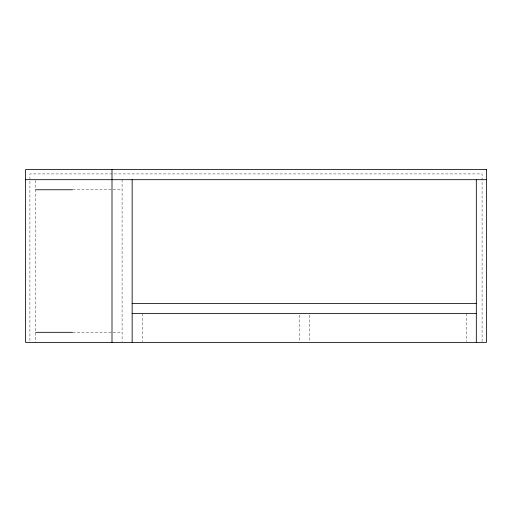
<?xml version="1.0" encoding="UTF-8"?>
<svg xmlns="http://www.w3.org/2000/svg" width="512" height="512" viewBox="0 0 512 512"><rect width="100%" height="100%" fill="white"/><g stroke="black" fill="none" stroke-linecap="round" stroke-linejoin="round"><path stroke-width="0.38" stroke-dasharray="2.56 1.92" d="M72.768 189.76L122.08 189.76M72.768 332.32L122.08 332.32M482.08 341.6L482.08 173.92L29.92 173.92L29.92 342.4M466.24 313.6L466.24 341.6M309.28 315.2L309.28 341.6M299.2 315.2L299.2 342.4M142.24 313.6L142.24 341.6M122.08 179.68L122.08 341.626M35.68 180.454L35.68 342.4"/><path stroke-width="0.77" d="M25.6 179.68L486.4 179.68M35.68 189.76L72.48 189.76M132.16 303.52L476.32 303.52M132.16 313.6L476.32 313.6M35.68 332.32L72.48 332.32M476.32 179.68L476.32 342.4M132.16 179.68L132.16 342.4M112 169.6L112 342.4M486.4 169.6L25.6 169.6L25.6 342.4L486.4 342.4L486.4 169.6"/></g></svg>
